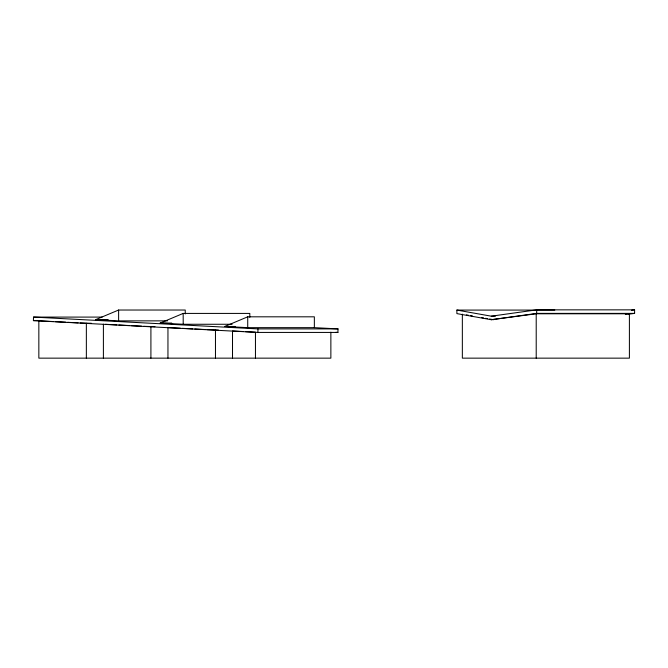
<?xml version="1.0" encoding="UTF-8"?>
<svg xmlns="http://www.w3.org/2000/svg" width="668" height="668" viewBox="0 0 668 668"><rect width="100%" height="100%" fill="white"/><g stroke="black" fill="none" stroke-linecap="round" stroke-linejoin="round"><path stroke-width="1" d="M314.352 327.654L314.352 316.816L247.728 316.816L224.79 326.452L247.728 327.654L314.352 327.654L338.033 328.898L337.916 332.43L257.881 332.43L33.4 320.623L33.517 317.091L102.12 317.091M257.881 332.43L257.998 328.898L338.033 328.898M167.551 320.865L118.62 320.865L95.683 319.655L118.62 310.027L185.245 310.027L185.245 313.968M232.138 324.264L183.207 324.264L160.237 323.053L183.174 313.417L249.799 313.417L249.815 317.367M462.348 314.16L462.348 358.148L629.398 358.148L629.398 313.785L536.212 313.785L491.297 319.721L456.887 313.609L456.887 310.077L491.297 316.181L536.68 309.852L634.6 309.852L634.6 313.384L628.413 314.252M491.297 319.721L536.68 313.384L634.6 313.384M631.502 310.286L634.6 309.852M625.348 314.344L629.398 313.785M456.887 310.077L554.807 310.077M491.297 316.181L495.464 316.181M95.683 319.655L108.174 319.655M33.4 320.623L38.594 320.623M160.237 323.053L171.684 323.053M80.16 322.961L91.399 323.287M224.79 326.452L235.203 326.452M143.678 326.301L154.943 326.685M207.197 329.641L218.486 330.075M335.87 332.322L337.916 332.43M33.517 317.091L257.998 328.898M53.306 321.55L38.844 320.79L38.844 358.148L330.869 358.148L330.869 332.18M55.369 321.659L65.698 322.201M67.769 322.31L78.089 322.853M105.469 324.289L116.825 324.89M118.896 324.999L129.216 325.541M131.287 325.65L141.616 326.193M168.987 327.637L180.352 328.23M182.414 328.339L192.743 328.881M194.805 328.99L205.134 329.533M243.478 331.545L232.506 330.969L232.506 358.148M245.473 331.654L255.452 332.18L255.452 358.148M466.389 314.879L468.41 315.238M470.431 315.597L472.451 315.956M481.536 317.567L483.557 317.926M485.578 318.285L487.598 318.644M489.619 319.003L493.66 319.721M183.174 313.417L183.207 324.264M536.68 309.852L536.68 313.384M536.212 313.785L536.212 358.148M247.728 316.816L247.728 327.654M215.463 330.075L215.463 358.148M167.952 327.579L167.952 358.148M150.91 326.685L150.91 358.148M118.62 310.027L118.62 320.865M103.398 324.18L103.398 358.148M86.356 323.287L86.356 358.148"/></g></svg>
